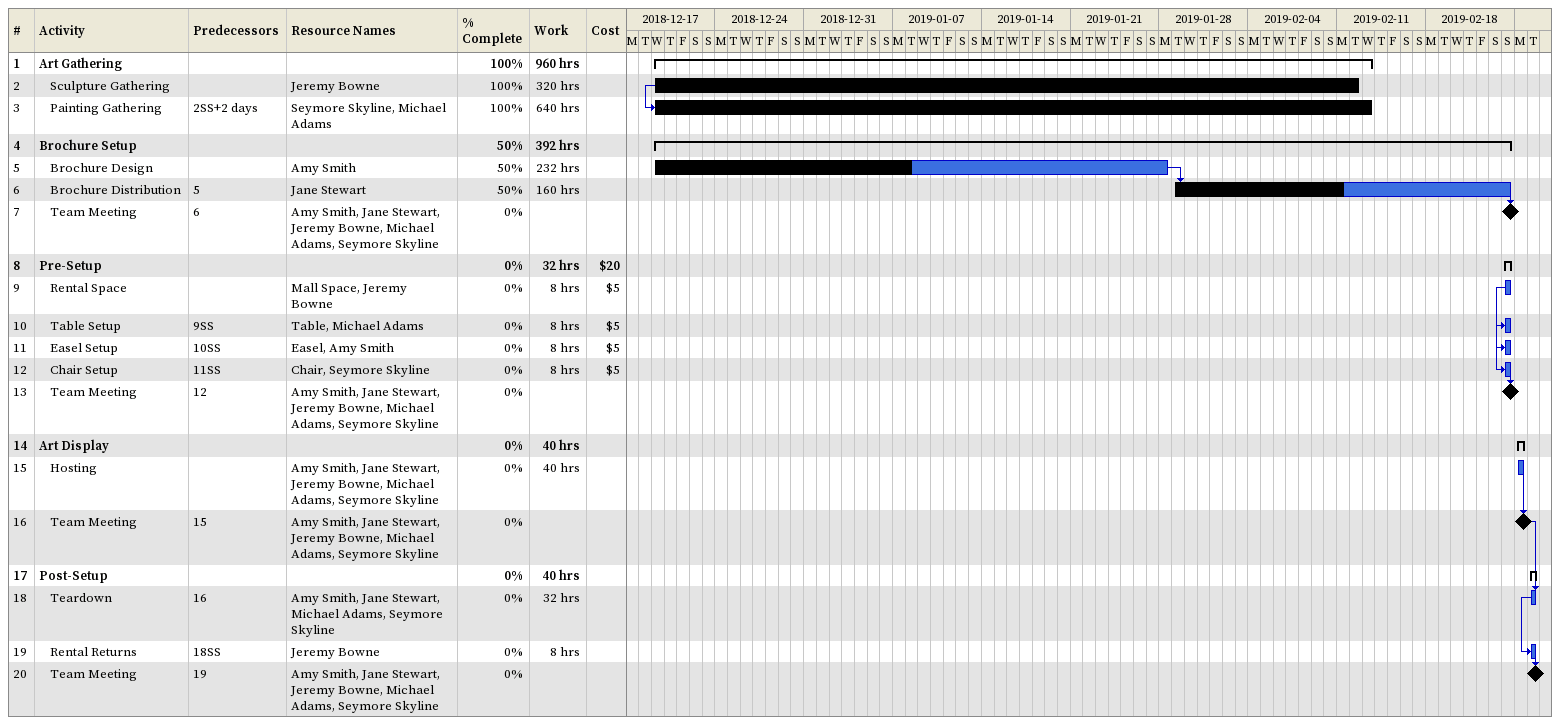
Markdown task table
| ID | Level | Task | Start | Finish | Predecessors | Resources | % complete | Work (h) | Cost ($) |
|---|---|---|---|---|---|---|---|---|---|
| 1 | 1 | **Art Gathering** | 2018-12-19 | 2019-02-13 |  |  | 100 | 960 |  |
| 2 | 2 | Sculpture Gathering | 2018-12-19 | 2019-02-12 |  | Jeremy Bowne | 100 | 320 |  |
| 3 | 2 | Painting Gathering | 2018-12-19 | 2019-02-13 | 2SS+2d | Seymore Skyline, Michael Adams | 100 | 640 |  |
| 4 | 1 | **Brochure Setup** | 2018-12-19 | 2019-02-24 |  |  | 50 | 392 |  |
| 5 | 2 | Brochure Design | 2018-12-19 | 2019-01-28 |  | Amy Smith | 50 | 232 |  |
| 6 | 2 | Brochure Distribution | 2019-01-29 | 2019-02-24 | 5 | Jane Stewart | 50 | 160 |  |
| 7 | 2 | Team Meeting (milestone) | 2019-02-24 | 2019-02-24 | 6 | Amy Smith, Jane Stewart, Jeremy Bowne, Michael Adams, Seymore Skyline | 0 |  |  |
| 8 | 1 | **Pre-Setup** | 2019-02-24 | 2019-02-24 |  |  | 0 | 32 | 20 |
| 9 | 2 | Rental Space | 2019-02-24 | 2019-02-24 |  | Mall Space, Jeremy Bowne | 0 | 8 | 5 |
| 10 | 2 | Table Setup | 2019-02-24 | 2019-02-24 | 9SS | Table, Michael Adams | 0 | 8 | 5 |
| 11 | 2 | Easel Setup | 2019-02-24 | 2019-02-24 | 10SS | Easel, Amy Smith | 0 | 8 | 5 |
| 12 | 2 | Chair Setup | 2019-02-24 | 2019-02-24 | 11SS | Chair, Seymore Skyline | 0 | 8 | 5 |
| 13 | 2 | Team Meeting (milestone) | 2019-02-24 | 2019-02-24 | 12 | Amy Smith, Jane Stewart, Jeremy Bowne, Michael Adams, Seymore Skyline | 0 |  |  |
| 14 | 1 | **Art Display** | 2019-02-25 | 2019-02-25 |  |  | 0 | 40 |  |
| 15 | 2 | Hosting | 2019-02-25 | 2019-02-25 |  | Amy Smith, Jane Stewart, Jeremy Bowne, Michael Adams, Seymore Skyline | 0 | 40 |  |
| 16 | 2 | Team Meeting (milestone) | 2019-02-25 | 2019-02-25 | 15 | Amy Smith, Jane Stewart, Jeremy Bowne, Michael Adams, Seymore Skyline | 0 |  |  |
| 17 | 1 | **Post-Setup** | 2019-02-26 | 2019-02-26 |  |  | 0 | 40 |  |
| 18 | 2 | Teardown | 2019-02-26 | 2019-02-26 | 16 | Amy Smith, Jane Stewart, Michael Adams, Seymore Skyline | 0 | 32 |  |
| 19 | 2 | Rental Returns | 2019-02-26 | 2019-02-26 | 18SS | Jeremy Bowne | 0 | 8 |  |
| 20 | 2 | Team Meeting (milestone) | 2019-02-26 | 2019-02-26 | 19 | Amy Smith, Jane Stewart, Jeremy Bowne, Michael Adams, Seymore Skyline | 0 |  |  |
